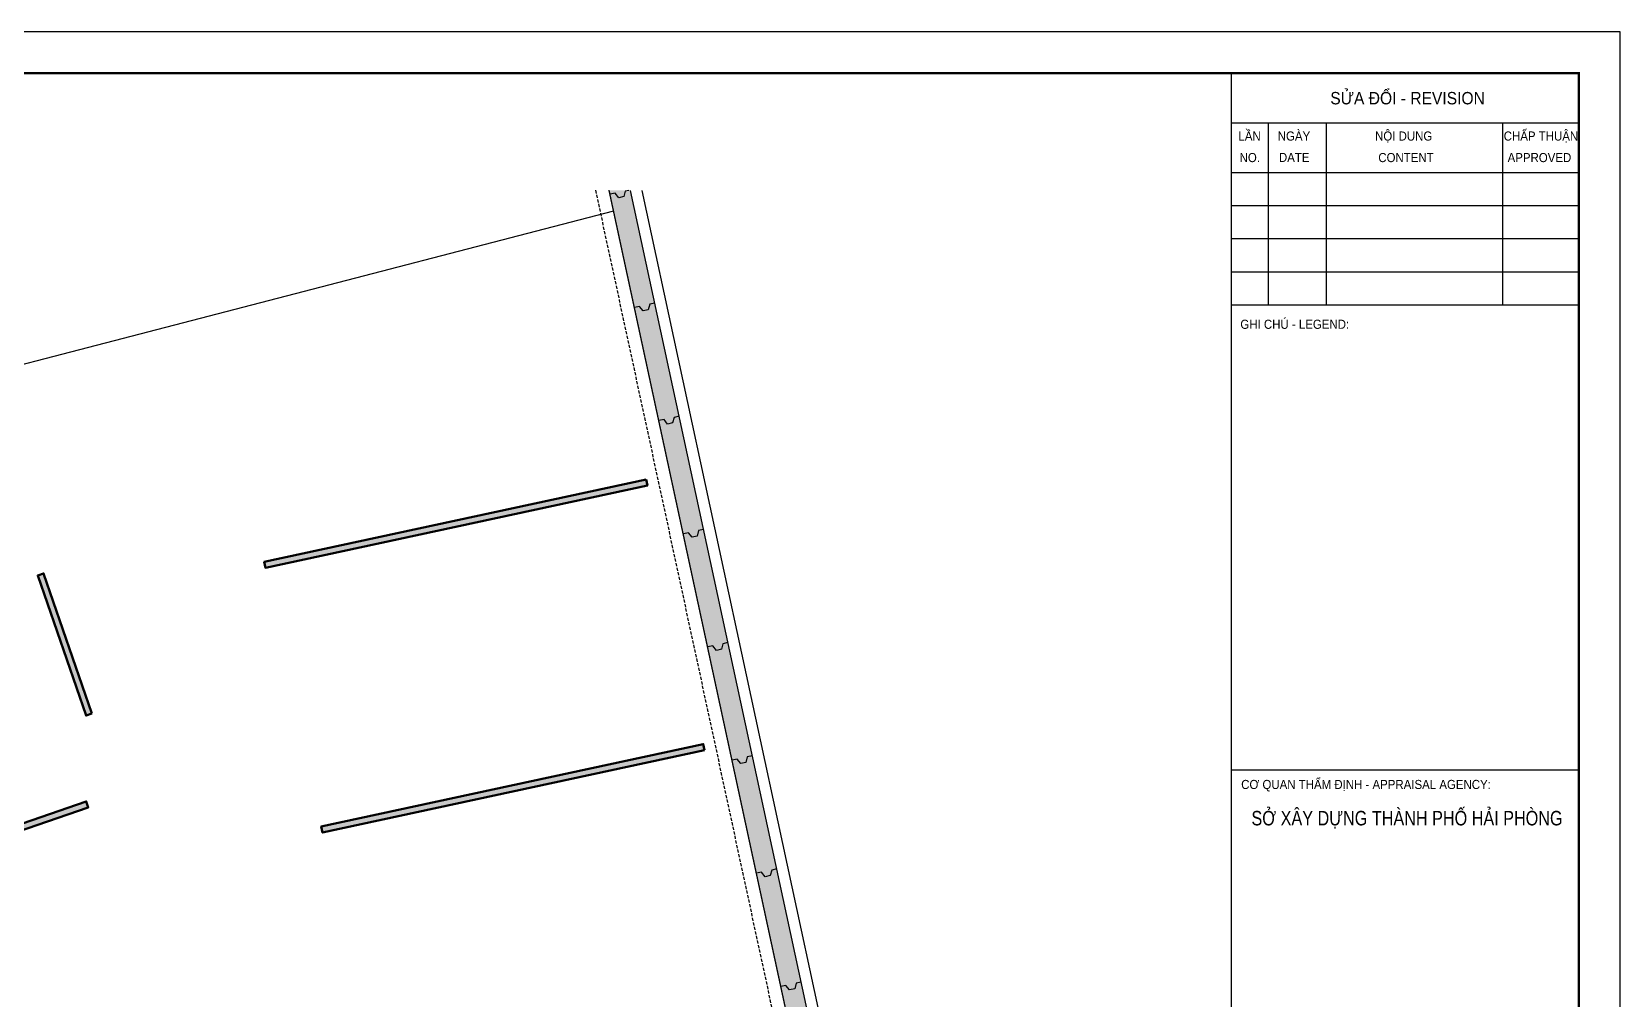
# Model space of a CAD drawing. Header units: millimetres. Extents: x -1534340 to 1713810, y -1348191 to 1114081.
# Drawn here: x 1112264 to 1189091, y -294685 to -247883 of the extents above; entities that cross this region are included whole.
import ezdxf
from ezdxf.enums import TextEntityAlignment as Align
from ezdxf.xclip import XClip

# ---------------------------------------------------------------- set-up
doc = ezdxf.new("R2010")
doc.units = ezdxf.units.MM
doc.header["$LTSCALE"] = 100
doc.header["$XCLIPFRAME"] = 0
doc.header["$PDMODE"] = 32
doc.header["$PDSIZE"] = 2.5
doc.linetypes.add('DASHED', pattern=[4.5, 3, -1.5])
doc.linetypes.add('Xref_ST_MBDV Cot vach 30.7.2022$0$DASHDOT', pattern=[1, 0.5, -0.25, 0, -0.25])
for name, color, linetype in [('ccu11-Dim', 8, 'Continuous'), ('ccu11-Khuat', 9, 'DASHED'), ('ccu12-Manh', 8, 'Continuous'), ('KC2-DIM', 251, 'Continuous'), ('KT-Dim', 8, 'Continuous'), ('Xref_ST_MBDV Cot vach 30.7.2022$0$Xref_ST_MBDV Cot vach 30.7.2022|Xref_ST_MBDV Cot vach 30.7.2022|Xref_ST_MBDV Cot vach 30.7.2022|Xref_ST_MBDV Cot vach 30.7.2022|A-CORE-OTLN', 2, 'Continuous'), ('Xref_ST_MBDV Cot vach 30.7.2022$0$Xref_ST_MBDV Cot vach 30.7.2022|Xref_ST_MBDV Cot vach 30.7.2022|Xref_ST_MBDV Cot vach 30.7.2022|Xref_ST_MBDV Cot vach 30.7.2022|A-WALL-PATT', 251, 'Continuous'), ('Xref_ST_MBDV Cot vach 30.7.2022$0$Xref_ST_MBDV Cot vach 30.7.2022|Xref_ST_MBDV Cot vach 30.7.2022|Xref_ST_MBDV Cot vach 30.7.2022|Xref_ST_MBDV Cot vach 30.7.2022|ccu12-Thay', 7, 'Continuous'), ('Xref_ST_MBDV Cot vach 30.7.2022$0$Xref_ST_MBDV Cot vach 30.7.2022|Xref_ST_MBDV Cot vach 30.7.2022|Xref_ST_MBDV Cot vach 30.7.2022|Xref_ST_MBDV Cot vach 30.7.2022|Site_plot line', 1, 'Xref_ST_MBDV Cot vach 30.7.2022$0$DASHDOT')]:
    doc.layers.add(name, color=color, linetype=linetype)
for name, color, linetype, lineweight in [('KT-Chu viet', 255, 'Continuous', 20), ('KT-Net cot', 2, 'Continuous', 50), ('KT-Net thay', 7, 'Continuous', 15), ('KT-Vat lieu', 250, 'Continuous', 9)]:
    doc.layers.add(name, color=color, linetype=linetype, lineweight=lineweight)
doc.styles.add('51KHUNG TEN$0$khung ten A1$1$Standard', font='VHARIAL.TTF', dxfattribs={"width": 0.9})
doc.styles.add('Arial Narrow', font='ARIALN.TTF')
doc.dimstyles.new('ccu12-200', dxfattribs={"dimscale": 200, "dimtxt": 2.5, "dimasz": 1, "dimexe": 1, "dimexo": 2, "dimgap": 1, "dimtad": 1, "dimdec": 0, "dimrnd": 5, "dimdsep": 46, "dimtxsty": 'Arial Narrow', "dimblk": 'ARCHTICK', "dimcen": -1, "dimdle": 1, "dimclrd": 256, "dimclre": 256, "dimclrt": 3, "dimadec": 0, "dimazin": 2, "dimtfac": 0.1, "dimtdec": 0, "dimtmove": 0, "dimatfit": 1, "dimldrblk": 'ARCHTICK', "dimfxl": 1, "dimtvp": 0.833333, "dimtolj": 1, "dimtzin": 12, "dimarcsym": 0})
pattern_1 = [(50, (108165.77, -54076.06), (286.9041, -25.10085), [30, -330]), (355, (108165.77, -54076.06), (-55.5005, 300.87685), [24, -264]), (100.4514, (108189.68, -54078.15), (231.40375, 275.7758), [25.4961, -280.4568]), (46.1842, (108165.77, -53996.06), (426.8964, -66.2076), [45, -495]), (96.6356, (108201.34, -54001.57), (373.865, 389.6471), [38.2441, -420.6852]), (351.1842, (108165.77, -53996.06), (373.8648, 389.6474), [36, -396]), (21, (108205.77, -54016.06), (238.7628, -161.04756), [30, -330]), (326, (108205.77, -54016.06), (97.3261, 290.06), [24, -264]), (71.4514, (108225.66, -54029.48), (336.08905, 129.0122), [25.4961, -280.4568]), (37.5, (108165.77, -54076.06), (4.86394, 133.15754), [0, -260.8, 0, -268, 0, -265]), (7.5, (108165.77, -54076.06), (105.22781, 157.76468), [0, -152.8, 0, -254.8, 0, -101]), (327.5, (108076.57, -54076.06), (213.52897, -9.02195), [0, -100, 0, -312, 0, -414]), (317.5, (108036.57, -54076.06), (233.27447, 40.042), [0, -130, 0, -207.2, 0, -294]), (45, (108165.77, -54076.06), (-106.06602, 106.06602), []), (45, (108236.48, -54076.06), (-106.06602, 106.06602), [])]

# ---------------------------------------------------------------- blocks, each defined once
blk = doc.blocks.new('MBKC-B1-PN')
at = {"layer": 'ccu11-Khuat', "ltscale": 0.5}
blk.add_lwpolyline([(92310, 50867), (105829, -11851, 0.283789), (94227, -5588)], format="xyb", dxfattribs=at)
at = {"layer": 'Xref_ST_MBDV Cot vach 30.7.2022$0$Xref_ST_MBDV Cot vach 30.7.2022|Xref_ST_MBDV Cot vach 30.7.2022|Xref_ST_MBDV Cot vach 30.7.2022|Xref_ST_MBDV Cot vach 30.7.2022|A-CORE-OTLN', "color": 6}
blk.add_lwpolyline([(64969, -41911), (105786, -40621), (111202, -33691), (92975, 50867)], dxfattribs=at)
blk = doc.blocks.new('Khung ten_A1', base_point=(-3406704, 253379))
for p, q in [((74690, 58471), (74690, 1072)), ((74690, 58471), (74690, 1072)), ((74690, 57269), (83100, 57269)), ((74690, 57269), (83100, 57269)), ((75591, 52864), (75591, 57269)), ((75591, 52864), (75591, 57269)), ((76993, 52864), (76993, 57269)), ((76993, 52864), (76993, 57269)), ((81264, 52864), (81264, 57269)), ((74690, 56068), (83100, 56068)), ((74690, 56068), (83100, 56068)), ((74690, 55267), (83100, 55267)), ((74690, 55267), (83100, 55267)), ((74690, 54466), (83100, 54466)), ((74690, 54466), (83100, 54466)), ((74690, 53665), (83100, 53665)), ((74690, 53665), (83100, 53665)), ((74690, 52864), (83100, 52864)), ((74690, 52864), (83100, 52864)), ((74690, 41617), (83100, 41617))]:
    blk.add_line(p, q)
at = {"layer": 'Defpoints', "color": 1}
blk.add_lwpolyline([(84100, 0), (84100, 59471), (0, 59471), (0, 0)], close=True, dxfattribs=at)
at = {"layer": 'KT-Net thay', "const_width": 60}
blk.add_lwpolyline([(2700, 1071), (83100, 1071), (83100, 58471), (2700, 58471)], close=True, dxfattribs=at)
at = {"color": 2, "style": '51KHUNG TEN$0$khung ten A1$1$Standard', "width": 0.9}
blk.add_text('c¬ quan thÈm ®Þnh - appraisal agency:', height=220.26, dxfattribs=at).set_placement((74934, 41154))
at = {"layer": 'KT-Chu viet', "color": 2, "style": '51KHUNG TEN$0$khung ten A1$1$Standard', "width": 0.9}
for s, height, p in [('söa ®æi - revision', 300, (77088, 57714)), ('LÇn', 220.3, (74868, 56838)), ('ngµy', 220.3, (75818, 56838)), ('Néi dung', 220.3, (78171, 56838)), ('chÊp thuËn', 220.3, (81283, 56838)), ('Ghi chó - legend:', 220.26, (74914, 52285))]:
    blk.add_text(s, height=height, dxfattribs=at).set_placement(p)
at = {"layer": 'KT-Chu viet', "color": 4, "style": '51KHUNG TEN$0$khung ten A1$1$Standard', "width": 0.9}
for s, p in [('no.', (74896, 56317)), ('date', (75847, 56321)), (' content', (78173, 56317)), ('approved', (81377, 56317))]:
    blk.add_text(s, height=220.3, dxfattribs=at).set_placement(p)
at = {"layer": 'KT-Chu viet', "style": '51KHUNG TEN$0$khung ten A1$1$Standard', "width": 0.8}
blk.add_text('së x©y dùng thµnh phè h¶i phßng', height=350.42, dxfattribs=at).set_placement((78944, 40274), align=Align.CENTER)
blk = doc.blocks.new('Xref_ST_MBDV Cot vach 30.7.2022$0$Tuong Vay01-flat-1')
at = {"layer": 'Xref_ST_MBDV Cot vach 30.7.2022$0$Xref_ST_MBDV Cot vach 30.7.2022|Xref_ST_MBDV Cot vach 30.7.2022|Xref_ST_MBDV Cot vach 30.7.2022|Xref_ST_MBDV Cot vach 30.7.2022|A-WALL-PATT'}
h = blk.add_hatch(dxfattribs=at)
h.set_pattern_fill('ACET-2D-VATLIEU04', color=256, scale=50, pattern_type=2)
h.set_pattern_definition([(50, (-11139561.84, -1407213.45), (-225.902474, 189.5546825), [37.5, -412.5]), (355, (-11139561.84, -1407213.45), (32.127212, 367.215716), [30, -330]), (100.4514, (-11139531.95, -1407216.06), (-341.231527, -62.944187), [31.870095, -350.571056]), (46.1842, (-11139561.84, -1407113.45), (-319.180497, 306.252097), [56.25, -618.75]), (96.6356, (-11139517.37, -1407120.34), (-516.995922, -60.144022), [47.805144, -525.8565]), (351.1842, (-11139561.84, -1407113.45), (84.740774, 546.39543), [45, -495]), (21, (-11139511.84, -1407138.45), (-105.680822, 275.3079534), [37.5, -412.5]), (326, (-11139511.84, -1407138.45), (206.128805, 305.59852), [30, -330]), (71.4514, (-11139486.97, -1407155.22), (-328.963765, 110.380101), [31.870095, -350.571056]), (37.5, (-11139561.84, -1407213.45), (-78.1345294, 101.8269012), [0, -326, 0, -335, 0, -331.25]), (7.5, (-11139561.84, -1407213.45), (-23.2793464, 176.824191), [0, -191, 0, -318.5, 0, -126.25]), (327.5, (-11139673.34, -1407213.45), (71.9444175, 112.9301145), [0, -125, 0, -390, 0, -517.5000003]), (317.5, (-11139723.34, -1407213.45), (158.0205496, 172.449169), [0, -162.5, 0, -259, 0, -367.5]), (45, (-11139561.84, -1407213.45), (-150.260191, 150.260191), []), (45, (-11139561.84, -1407152.2), (-150.260191, 150.260191), [])])
h.paths.add_polyline_path([(-82665, -118500), (-81837, -121132), (-80903, -123728), (-79863, -126284), (-78720, -128795), (-77475, -131258), (-76131, -133667), (-74689, -136020), (-73153, -138312), (-71525, -140539), (-69807, -142699), (-68002, -144786), (-66114, -146798), (-64145, -148731), (-62100, -150582), (-59980, -152349), (-57790, -154027), (-55533, -155614), (-53213, -157109), (-50835, -158507), (-48401, -159807), (-45916, -161007), (-43385, -162104), (-40811, -163097), (-38198, -163985), (-35551, -164765), (-32875, -165436), (-30174, -165998), (-27451, -166448), (-24702, -166789), (-4397, -168938), (36420, -167648), (41836, -160719), (12445, -24368), (8473, -9249), (-4719, -5521), (-10557, -9947), (-34021, -27848), (-39777, -32009), (-41249, -35294), (-45787, -38574), (-49368, -38942), (-57644, -44924), (-59845, -46601), (-61969, -48362), (-64020, -50208), (-65993, -52137), (-67887, -54144), (-69696, -56226), (-71420, -58381), (-73054, -60604), (-74596, -62892), (-76043, -65242), (-77394, -67648), (-78645, -70107), (-79794, -72615), (-80841, -75168), (-81782, -77762), (-82617, -80392), (-83343, -83054), (-83961, -85743), (-84468, -88455), (-84865, -91186), (-85149, -93930), (-85321, -96684), (-85381, -99530), (-85329, -102201), (-85163, -104955), (-84886, -107701), (-84496, -110432), (-83996, -113146), (-83385, -115836)], flags=16)
h.paths.add_polyline_path([(-83625, -118781), (-82785, -121452), (-81837, -124086), (-80781, -126680), (-79621, -129228), (-78358, -131727), (-76994, -134172), (-75531, -136560), (-73973, -138886), (-72320, -141146), (-70577, -143337), (-68746, -145455), (-66829, -147497), (-64832, -149459), (-62755, -151337), (-60604, -153130), (-58382, -154833), (-56092, -156444), (-53738, -157960), (-51324, -159379), (-48854, -160699), (-46333, -161916), (-43764, -163030), (-41151, -164038), (-38500, -164938), (-35814, -165730), (-33098, -166411), (-30357, -166981), (-27595, -167438), (-24816, -167783), (-4434, -169940), (36920, -168633), (42913, -160966), (13418, -24135), (9295, -8442), (-4926, -4424), (-11163, -9151), (-34617, -27045), (-40580, -31355), (-42052, -34640), (-46156, -37607), (-49737, -37975), (-58240, -44121), (-60467, -45819), (-62623, -47605), (-64704, -49479), (-66707, -51435), (-68628, -53472), (-70465, -55586), (-72214, -57772), (-73872, -60029), (-75437, -62350), (-76905, -64734), (-78276, -67176), (-79545, -69672), (-80712, -72217), (-81774, -74808), (-82729, -77440), (-83576, -80109), (-84314, -82810), (-84940, -85539), (-85455, -88291), (-85857, -91062), (-86146, -93847), (-86321, -96642), (-86382, -99529), (-86328, -102241), (-86160, -105036), (-85879, -107821), (-85484, -110593), (-84976, -113347), (-84356, -116078)])
at = {"layer": 'Xref_ST_MBDV Cot vach 30.7.2022$0$Xref_ST_MBDV Cot vach 30.7.2022|Xref_ST_MBDV Cot vach 30.7.2022|Xref_ST_MBDV Cot vach 30.7.2022|Xref_ST_MBDV Cot vach 30.7.2022|A-CORE-OTLN', "color": 6}
for points in [[(-4434, -169940), (36920, -168633), (42913, -160966), (13418, -24135)], [(-4397, -168938), (36420, -167648), (41836, -160719), (12445, -24368)]]:
    blk.add_lwpolyline(points, dxfattribs=at)
at = {"layer": 'Xref_ST_MBDV Cot vach 30.7.2022$0$Xref_ST_MBDV Cot vach 30.7.2022|Xref_ST_MBDV Cot vach 30.7.2022|Xref_ST_MBDV Cot vach 30.7.2022|Xref_ST_MBDV Cot vach 30.7.2022|ccu12-Thay', "ltscale": 10}
for points in [[(24628, -76141), (24384, -76193), (24314, -76464), (24070, -76517), (23895, -76299), (23651, -76351)], [(25808, -81615), (25564, -81668), (25494, -81938), (25250, -81991), (25075, -81773), (24831, -81826)], [(26988, -87089), (26744, -87142), (26674, -87413), (26430, -87465), (26255, -87247), (26011, -87300)], [(28168, -92563), (27924, -92616), (27854, -92887), (27610, -92940), (27435, -92722), (27191, -92774)], [(29348, -98038), (29104, -98090), (29035, -98361), (28790, -98414), (28615, -98196), (28371, -98248)], [(30528, -103512), (30284, -103565), (30215, -103836), (29970, -103888), (29795, -103670), (29551, -103723)], [(31708, -108986), (31464, -109039), (31395, -109310), (31150, -109363), (30975, -109144), (30731, -109197)], [(32888, -114461), (32644, -114513), (32575, -114784), (32330, -114837), (32155, -114619), (31911, -114671)]]:
    blk.add_lwpolyline(points, dxfattribs=at)
at = {"layer": 'Xref_ST_MBDV Cot vach 30.7.2022$0$Xref_ST_MBDV Cot vach 30.7.2022|Xref_ST_MBDV Cot vach 30.7.2022|Xref_ST_MBDV Cot vach 30.7.2022|Xref_ST_MBDV Cot vach 30.7.2022|Site_plot line', "ltscale": 5000}
blk.add_line((43505, -161101), (13953, -24007), dxfattribs=at)
blk = doc.blocks.new('_ARCHTICK')
at = {"color": 0, "linetype": 'ByBlock', "const_width": 0.15}
blk.add_lwpolyline([(-0.5, -0.5), (0.5, 0.5)], dxfattribs=at)
blk = doc.blocks.new('*D1124')
at = {"layer": 'Defpoints', "color": 0, "transparency": 16777216}
for p in [(366647, -37704, 0), (379300, -66026), (376730, -66913, 0)]:
    blk.add_point(p, dxfattribs=at)
at = {"layer": 'KT-Dim', "lineweight": -2, "transparency": 16777216}
for p, q in [((367025, -37574), (369405, -36752)), ((369150, -36628), (379365, -66215)), ((377108, -66782), (379489, -65960))]:
    blk.add_line(p, q, dxfattribs=at)
at = {"layer": 'KT-Dim', "lineweight": -2, "transparency": 16777216, "xscale": 200, "yscale": 200, "zscale": 200}
for p, rotation in [((369216, -36817), 109.0471074728855), ((379300, -66026), 289.0471074728856)]:
    blk.add_blockref('_ARCHTICK', p, dxfattribs=dict(at, rotation=rotation))
at = {"layer": 'KT-Dim', "color": 3, "transparency": 16777216, "insert": (374688, -51273), "char_height": 500, "attachment_point": 5, "rotation": 289.04711, "style": 'Arial Narrow'}
blk.add_mtext('\\A1;30900', dxfattribs=at)
blk = doc.blocks.new('Vach-NN-PN')
at = {"layer": 'KT-Vat lieu'}
h = blk.add_hatch(dxfattribs=at)
h.set_pattern_fill('BTCT', color=256, scale=40)
h.set_pattern_definition(pattern_1)
h.paths.add_polyline_path([(96368, 24952), (96431, 24659), (77956, 20677), (77892, 20970)])
h = blk.add_hatch(dxfattribs=at)
h.set_pattern_fill('BTCT', color=256, scale=40)
h.set_pattern_definition([(50, (175103.59, -33769.4), (286.90407, -25.10085), [30, -330]), (355, (175103.6, -33769.4), (-55.5005, 300.87685), [24, -264]), (100.4514, (175127.5, -33771.48), (231.40375, 275.7758), [25.4961, -280.45684]), (46.1842, (175103.6, -33689.4), (426.8964, -66.2076), [45, -495]), (96.6356, (175139.16, -33694.9), (373.8651, 389.6471), [38.2441, -420.6852]), (351.1842, (175103.6, -33689.4), (373.8648, 389.6474), [36, -396]), (21, (175143.59, -33709.4), (238.7628, -161.04756), [30, -330]), (326, (175143.6, -33709.4), (97.3261, 290.06), [24, -264]), (71.4514, (175163.48, -33722.8), (336.08905, 129.0122), [25.4961, -280.45684]), (37.5, (175103.59, -33769.39), (4.86394, 133.15754), [0, -260.8, 0, -268, 0, -265]), (7.5, (175103.59, -33769.39), (105.22781, 157.76468), [0, -152.8, 0, -254.8, 0, -101]), (327.5, (175014.39, -33769.39), (213.52897, -9.02195), [0, -100, 0, -312, 0, -414]), (317.5, (174974.39, -33769.39), (233.27447, 40.042), [0, -130, 0, -207.2, 0, -294]), (45, (175103.59, -33769.39), (-106.06602, 106.06602), []), (45, (175174.3, -33769.39), (-106.06602, 106.06602), [])])
h.paths.add_polyline_path([(69277, 13531), (69561, 13629), (67221, 20405), (66938, 20307)])
h = blk.add_hatch(dxfattribs=at)
h.set_pattern_fill('BTCT', color=256, scale=40)
h.set_pattern_definition(pattern_1)
h.paths.add_polyline_path([(99192, 11853), (99128, 12147), (80653, 8164), (80716, 7871)])
h = blk.add_hatch(dxfattribs=at)
h.set_pattern_fill('BTCT', color=256, scale=40)
h.set_pattern_definition(pattern_1)
h.paths.add_polyline_path([(57421, 5278), (57519, 4995), (69382, 9090), (69284, 9374)])
at = {"layer": 'KT-Net cot'}
for points in [[(96368, 24952), (96431, 24659), (77956, 20677), (77892, 20970)], [(69561, 13629), (69277, 13531), (66938, 20307), (67221, 20405)], [(99192, 11853), (99128, 12147), (80653, 8164), (80716, 7871)], [(57421, 5278), (57519, 4995), (69382, 9090), (69284, 9374)]]:
    blk.add_lwpolyline(points, close=True, dxfattribs=at)
blk = doc.blocks.new('Grid-ST-flat-3')
at = {"layer": 'KT-Dim'}
dim = blk.add_linear_dim(base=(379299.7, -66025.7, 0), p1=(366646.9, -37704.3), p2=(376730.3, -66912.7, 0), angle=109.047107, dimstyle='ccu12-200', dxfattribs=at)
dim.commit()
dim.dimension.update_dxf_attribs({"geometry": '*D1124', "text_midpoint": (374688, -51272.9, 0)})

msp = doc.modelspace()

# ---------------------------------------------------------------- linework, layer by layer
at = {"layer": 'ccu12-Manh', "color": 1, "ltscale": 0.5}
msp.add_lwpolyline([(1030495, -285102.1), (1083463.1, -271388.3), (1083546.9, -270485.2), (1084090.2, -272306.7), (1084147.1, -271160.8), (1140409.2, -256541.2)], dxfattribs=at)

# ---------------------------------------------------------------- block references
ref = msp.add_blockref('Xref_ST_MBDV Cot vach 30.7.2022$0$Tuong Vay01-flat-1', (1116587.4, -179396.2))
XClip(ref).set_block_clipping_path([(-91541.6736345236, -190955.6682973447), (52438.3255017358, -76158.0499385341)])
msp.add_blockref('Grid-ST-flat-3', (738255.9, -248801.2))
at = {"layer": 'ccu11-Dim', "xscale": 2.000000000621877, "yscale": 2.000000000621877, "zscale": 2.000000000621877}
msp.add_blockref('Khung ten_A1', (-5792517.7, 139934.6), dxfattribs=at)
at = {"layer": 'KC2-DIM', "ltscale": 0.5}
msp.add_blockref('MBKC-B1-PN', (1047218.4, -306420.8), dxfattribs=at)
at = {"layer": 'KT-Net cot'}
msp.add_blockref('Vach-NN-PN', (1045612.5, -294491.8), dxfattribs=at)

doc.saveas('drawing.dxf')
